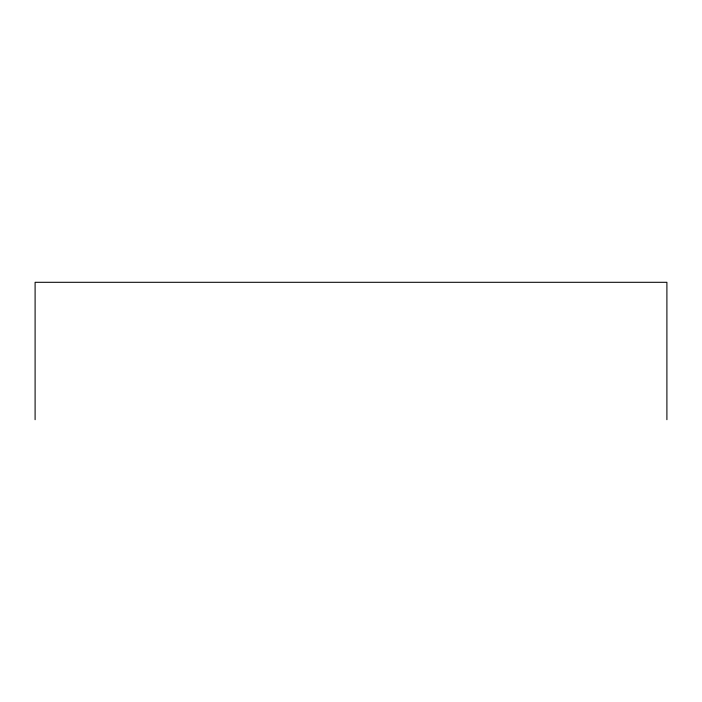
<?xml version="1.0" encoding="UTF-8"?>
<svg xmlns="http://www.w3.org/2000/svg" width="702" height="702" viewBox="0 0 702 702"><rect width="100%" height="100%" fill="white"/><g stroke="black" fill="none" stroke-linecap="round" stroke-linejoin="round"><path stroke-width="1.05" d="M666.9 419.699L666.9 282.301L35.1 282.301L35.1 419.699"/></g></svg>
